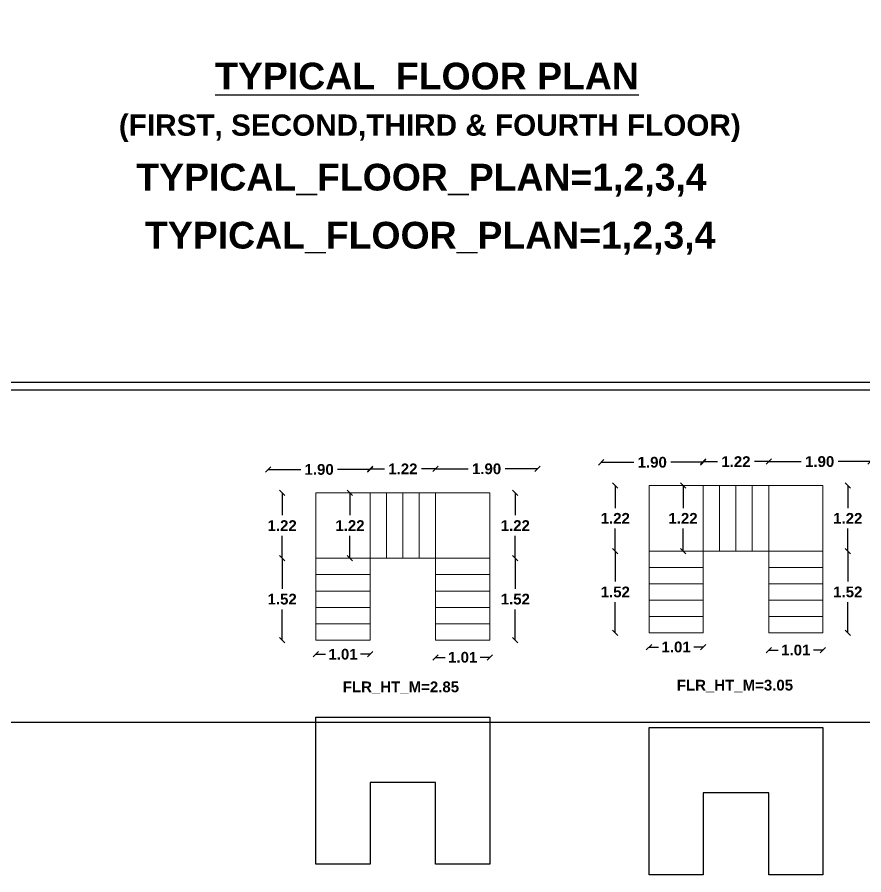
# Model space of a CAD drawing. Header units: metres. Extents: x 7583 to 7845, y 447 to 541.
# Drawn here: x 7645.61 to 7661.38, y 446.64 to 462.61 of the extents above; entities that cross this region are included whole.
import ezdxf

# ---------------------------------------------------------------- set-up
doc = ezdxf.new("R2010")
doc.units = ezdxf.units.M
for name, color, linetype in [('BLK_1_FLR_0_STAIR_1', 1, 'Continuous'), ('BLK_1_FLR_1_BLT_UP_AREA', 1, 'Continuous'), ('BLK_1_FLR_1_BLT_UP_AREA_DEDUCT', 1, 'Continuous'), ('BLK_1_FLR_1_STAIR_1', 1, 'Continuous')]:
    doc.layers.add(name, color=color, linetype=linetype)
for name, color, linetype, lineweight in [('BLK_1_FLR_0_STAIR_1_FLIGHT_1', 7, 'Continuous', 0), ('BLK_1_FLR_0_STAIR_1_FLIGHT_2', 7, 'Continuous', 0), ('BLK_1_FLR_0_STAIR_1_FLIGHT_3', 7, 'Continuous', 0), ('BLK_1_FLR_0_STAIR_1_LANDING_1', 7, 'Continuous', 0), ('BLK_1_FLR_0_STAIR_1_LANDING_2', 7, 'Continuous', 0), ('BLK_1_FLR_1_STAIR_1_FLIGHT_1', 7, 'Continuous', 0), ('BLK_1_FLR_1_STAIR_1_FLIGHT_2', 7, 'Continuous', 0), ('BLK_1_FLR_1_STAIR_1_FLIGHT_3', 7, 'Continuous', 0), ('BLK_1_FLR_1_STAIR_1_LANDING_1', 7, 'Continuous', 0), ('BLK_1_FLR_1_STAIR_1_LANDING_2', 7, 'Continuous', 0)]:
    doc.layers.add(name, color=color, linetype=linetype, lineweight=lineweight)
doc.styles.get("Standard").update_dxf_attribs({"font": 'arialbd.ttf'})
doc.dimstyles.get("Standard").update_dxf_attribs({"dimtxt": 0.2, "dimasz": 0.1, "dimexe": 0.18, "dimexo": 0.0625, "dimgap": 0.09, "dimtad": 0, "dimtih": 1, "dimtoh": 1, "dimzin": 0, "dimdsep": 46, "dimtxsty": 'Standard', "dimblk": 'OBLIQUE', "dimcen": 0.09, "dimse1": 1, "dimse2": 1, "dimadec": 0, "dimazin": 0, "dimtfac": 1, "dimtofl": 0, "dimtmove": 0, "dimatfit": 3, "dimfxl": 0, "dimtolj": 1, "dimtzin": 0, "dimarcsym": 0})

# ---------------------------------------------------------------- blocks, each defined once
blk = doc.blocks.new('_Oblique')
at = {"color": 0, "linetype": 'ByBlock', "lineweight": -2}
blk.add_line((-0.5, -0.5), (0.5, 0.5), dxfattribs=at)
blk = doc.blocks.new('*D437')
at = {"layer": 'BLK_1_FLR_0_STAIR_1_LANDING_1', "color": 0, "lineweight": -2}
for p, q in [((7650.282, 454.188), (7650.888, 454.188)), ((7652.181, 454.188), (7651.576, 454.188))]:
    blk.add_line(p, q, dxfattribs=at)
at = {"layer": 'Defpoints', "color": 0, "linetype": 'Continuous'}
for p in [(7652.181, 454.188), (7650.282, 453.754), (7652.181, 453.754)]:
    blk.add_point(p, dxfattribs=at)
at = {"layer": 'BLK_1_FLR_0_STAIR_1_LANDING_1', "color": 0, "linetype": 'Continuous', "lineweight": -2, "xscale": 0.1, "yscale": 0.1, "zscale": 0.1, "rotation": 180}
blk.add_blockref('_Oblique', (7650.282, 454.188), dxfattribs=at)
at = {"layer": 'BLK_1_FLR_0_STAIR_1_LANDING_1', "color": 0, "linetype": 'Continuous', "lineweight": -2, "xscale": 0.1, "yscale": 0.1, "zscale": 0.1}
blk.add_blockref('_Oblique', (7652.181, 454.188), dxfattribs=at)
at = {"layer": 'BLK_1_FLR_0_STAIR_1_LANDING_1', "color": 0, "linetype": 'Continuous', "insert": (7651.232, 454.188), "char_height": 0.2, "attachment_point": 5}
blk.add_mtext('\\A1;1.90', dxfattribs=at)
blk = doc.blocks.new('*D457')
at = {"layer": 'BLK_1_FLR_0_STAIR_1_LANDING_2', "color": 0, "lineweight": -2}
for p, q in [((7653.4, 454.2), (7654.006, 454.2)), ((7655.299, 454.2), (7654.694, 454.2))]:
    blk.add_line(p, q, dxfattribs=at)
at = {"layer": 'Defpoints', "color": 0, "linetype": 'Continuous'}
for p in [(7655.299, 454.2), (7653.4, 453.754), (7655.299, 453.754)]:
    blk.add_point(p, dxfattribs=at)
at = {"layer": 'BLK_1_FLR_0_STAIR_1_LANDING_2', "color": 0, "linetype": 'Continuous', "lineweight": -2, "xscale": 0.1, "yscale": 0.1, "zscale": 0.1, "rotation": 180}
blk.add_blockref('_Oblique', (7653.4, 454.2), dxfattribs=at)
at = {"layer": 'BLK_1_FLR_0_STAIR_1_LANDING_2', "color": 0, "linetype": 'Continuous', "lineweight": -2, "xscale": 0.1, "yscale": 0.1, "zscale": 0.1}
blk.add_blockref('_Oblique', (7655.299, 454.2), dxfattribs=at)
at = {"layer": 'BLK_1_FLR_0_STAIR_1_LANDING_2', "color": 0, "linetype": 'Continuous', "insert": (7654.35, 454.2), "char_height": 0.2, "attachment_point": 5}
blk.add_mtext('\\A1;1.90', dxfattribs=at)
blk = doc.blocks.new('*D458')
at = {"layer": 'BLK_1_FLR_0_STAIR_1_LANDING_2', "color": 0, "lineweight": -2}
for p, q in [((7654.885, 453.754), (7654.885, 453.335)), ((7654.885, 452.535), (7654.885, 452.954))]:
    blk.add_line(p, q, dxfattribs=at)
at = {"layer": 'Defpoints', "color": 0, "linetype": 'Continuous'}
for p in [(7654.409, 453.754), (7654.409, 452.535), (7654.885, 452.535)]:
    blk.add_point(p, dxfattribs=at)
at = {"layer": 'BLK_1_FLR_0_STAIR_1_LANDING_2', "color": 0, "linetype": 'Continuous', "lineweight": -2, "xscale": 0.1, "yscale": 0.1, "zscale": 0.1}
for p, rotation in [((7654.885, 453.754), 90), ((7654.885, 452.535), 270)]:
    blk.add_blockref('_Oblique', p, dxfattribs=dict(at, rotation=rotation))
at = {"layer": 'BLK_1_FLR_0_STAIR_1_LANDING_2', "color": 0, "linetype": 'Continuous', "insert": (7654.885, 453.144), "char_height": 0.2, "attachment_point": 5}
blk.add_mtext('\\A1;1.22', dxfattribs=at)
blk = doc.blocks.new('*D459')
at = {"layer": 'BLK_1_FLR_0_STAIR_1_LANDING_1', "color": 0, "lineweight": -2}
for p, q in [((7650.543, 453.754), (7650.543, 453.335)), ((7650.543, 452.535), (7650.543, 452.954))]:
    blk.add_line(p, q, dxfattribs=at)
at = {"layer": 'Defpoints', "color": 0, "linetype": 'Continuous'}
for p in [(7651.171, 453.754), (7650.543, 452.535), (7651.171, 452.535)]:
    blk.add_point(p, dxfattribs=at)
at = {"layer": 'BLK_1_FLR_0_STAIR_1_LANDING_1', "color": 0, "linetype": 'Continuous', "lineweight": -2, "xscale": 0.1, "yscale": 0.1, "zscale": 0.1}
for p, rotation in [((7650.543, 453.754), 90), ((7650.543, 452.535), 270)]:
    blk.add_blockref('_Oblique', p, dxfattribs=dict(at, rotation=rotation))
at = {"layer": 'BLK_1_FLR_0_STAIR_1_LANDING_1', "color": 0, "linetype": 'Continuous', "insert": (7650.543, 453.144), "char_height": 0.2, "attachment_point": 5}
blk.add_mtext('\\A1;1.22', dxfattribs=at)
blk = doc.blocks.new('*D438')
at = {"layer": 'BLK_1_FLR_0_STAIR_1_FLIGHT_1', "color": 0, "linetype": 'Continuous', "lineweight": -2}
for p, q in [((7650.543, 452.535), (7650.543, 451.965)), ((7650.543, 451.011), (7650.543, 451.581))]:
    blk.add_line(p, q, dxfattribs=at)
at = {"layer": 'Defpoints', "color": 0, "linetype": 'Continuous'}
for p in [(7651.171, 452.535), (7650.543, 451.011), (7651.171, 451.011)]:
    blk.add_point(p, dxfattribs=at)
at = {"layer": 'BLK_1_FLR_0_STAIR_1_FLIGHT_1', "color": 0, "linetype": 'Continuous', "lineweight": -2, "xscale": 0.1, "yscale": 0.1, "zscale": 0.1}
for p, rotation in [((7650.543, 452.535), 90), ((7650.543, 451.011), 270)]:
    blk.add_blockref('_Oblique', p, dxfattribs=dict(at, rotation=rotation))
at = {"layer": 'BLK_1_FLR_0_STAIR_1_FLIGHT_1', "color": 0, "linetype": 'Continuous', "insert": (7650.543, 451.773), "char_height": 0.2, "attachment_point": 5}
blk.add_mtext('\\A1;1.52', dxfattribs=at)
blk = doc.blocks.new('*D460')
at = {"layer": 'BLK_1_FLR_0_STAIR_1_FLIGHT_2', "color": 0, "linetype": 'Continuous', "lineweight": -2}
for p, q in [((7652.181, 454.2), (7652.447, 454.2)), ((7653.4, 454.2), (7653.135, 454.2))]:
    blk.add_line(p, q, dxfattribs=at)
at = {"layer": 'Defpoints', "color": 0, "linetype": 'Continuous'}
for p in [(7653.4, 454.2), (7652.181, 453.754), (7653.4, 453.754)]:
    blk.add_point(p, dxfattribs=at)
at = {"layer": 'BLK_1_FLR_0_STAIR_1_FLIGHT_2', "color": 0, "linetype": 'Continuous', "lineweight": -2, "xscale": 0.1, "yscale": 0.1, "zscale": 0.1, "rotation": 180}
blk.add_blockref('_Oblique', (7652.181, 454.2), dxfattribs=at)
at = {"layer": 'BLK_1_FLR_0_STAIR_1_FLIGHT_2', "color": 0, "linetype": 'Continuous', "lineweight": -2, "xscale": 0.1, "yscale": 0.1, "zscale": 0.1}
blk.add_blockref('_Oblique', (7653.4, 454.2), dxfattribs=at)
at = {"layer": 'BLK_1_FLR_0_STAIR_1_FLIGHT_2', "color": 0, "linetype": 'Continuous', "insert": (7652.791, 454.2), "char_height": 0.2, "attachment_point": 5}
blk.add_mtext('\\A1;1.22', dxfattribs=at)
blk = doc.blocks.new('*D439')
at = {"layer": 'BLK_1_FLR_0_STAIR_1_FLIGHT_3', "color": 0, "linetype": 'Continuous', "lineweight": -2}
for p, q in [((7654.885, 452.535), (7654.885, 451.965)), ((7654.885, 451.011), (7654.885, 451.581))]:
    blk.add_line(p, q, dxfattribs=at)
at = {"layer": 'Defpoints', "color": 0, "linetype": 'Continuous'}
for p in [(7654.409, 452.535), (7654.409, 451.011), (7654.885, 451.011)]:
    blk.add_point(p, dxfattribs=at)
at = {"layer": 'BLK_1_FLR_0_STAIR_1_FLIGHT_3', "color": 0, "linetype": 'Continuous', "lineweight": -2, "xscale": 0.1, "yscale": 0.1, "zscale": 0.1}
for p, rotation in [((7654.885, 452.535), 90), ((7654.885, 451.011), 270)]:
    blk.add_blockref('_Oblique', p, dxfattribs=dict(at, rotation=rotation))
at = {"layer": 'BLK_1_FLR_0_STAIR_1_FLIGHT_3', "color": 0, "linetype": 'Continuous', "insert": (7654.885, 451.773), "char_height": 0.2, "attachment_point": 5}
blk.add_mtext('\\A1;1.52', dxfattribs=at)
blk = doc.blocks.new('*D440')
at = {"layer": 'BLK_1_FLR_1_STAIR_1_LANDING_1', "color": 0, "lineweight": -2}
for p, q in [((7656.485, 454.322), (7657.091, 454.322)), ((7658.385, 454.322), (7657.779, 454.322))]:
    blk.add_line(p, q, dxfattribs=at)
at = {"layer": 'Defpoints', "color": 0, "linetype": 'Continuous'}
for p in [(7658.385, 454.322), (7656.485, 453.888), (7658.385, 453.888)]:
    blk.add_point(p, dxfattribs=at)
at = {"layer": 'BLK_1_FLR_1_STAIR_1_LANDING_1', "color": 0, "linetype": 'Continuous', "lineweight": -2, "xscale": 0.1, "yscale": 0.1, "zscale": 0.1, "rotation": 180}
blk.add_blockref('_Oblique', (7656.485, 454.322), dxfattribs=at)
at = {"layer": 'BLK_1_FLR_1_STAIR_1_LANDING_1', "color": 0, "linetype": 'Continuous', "lineweight": -2, "xscale": 0.1, "yscale": 0.1, "zscale": 0.1}
blk.add_blockref('_Oblique', (7658.385, 454.322), dxfattribs=at)
at = {"layer": 'BLK_1_FLR_1_STAIR_1_LANDING_1', "color": 0, "linetype": 'Continuous', "insert": (7657.435, 454.322), "char_height": 0.2, "attachment_point": 5}
blk.add_mtext('\\A1;1.90', dxfattribs=at)
blk = doc.blocks.new('*D441')
at = {"layer": 'BLK_1_FLR_1_STAIR_1_LANDING_2', "color": 0, "lineweight": -2}
for p, q in [((7659.604, 454.335), (7660.209, 454.335)), ((7661.503, 454.335), (7660.897, 454.335))]:
    blk.add_line(p, q, dxfattribs=at)
at = {"layer": 'Defpoints', "color": 0, "linetype": 'Continuous'}
for p in [(7661.503, 454.335), (7659.604, 453.888), (7661.503, 453.888)]:
    blk.add_point(p, dxfattribs=at)
at = {"layer": 'BLK_1_FLR_1_STAIR_1_LANDING_2', "color": 0, "linetype": 'Continuous', "lineweight": -2, "xscale": 0.1, "yscale": 0.1, "zscale": 0.1, "rotation": 180}
blk.add_blockref('_Oblique', (7659.604, 454.335), dxfattribs=at)
at = {"layer": 'BLK_1_FLR_1_STAIR_1_LANDING_2', "color": 0, "linetype": 'Continuous', "lineweight": -2, "xscale": 0.1, "yscale": 0.1, "zscale": 0.1}
blk.add_blockref('_Oblique', (7661.503, 454.335), dxfattribs=at)
at = {"layer": 'BLK_1_FLR_1_STAIR_1_LANDING_2', "color": 0, "linetype": 'Continuous', "insert": (7660.553, 454.335), "char_height": 0.2, "attachment_point": 5}
blk.add_mtext('\\A1;1.90', dxfattribs=at)
blk = doc.blocks.new('*D442')
at = {"layer": 'BLK_1_FLR_1_STAIR_1_LANDING_1', "color": 0, "lineweight": -2}
for p, q in [((7656.747, 453.888), (7656.747, 453.469)), ((7656.747, 452.669), (7656.747, 453.088))]:
    blk.add_line(p, q, dxfattribs=at)
at = {"layer": 'Defpoints', "color": 0, "linetype": 'Continuous'}
for p in [(7657.375, 453.888), (7656.747, 452.669), (7657.375, 452.669)]:
    blk.add_point(p, dxfattribs=at)
at = {"layer": 'BLK_1_FLR_1_STAIR_1_LANDING_1', "color": 0, "linetype": 'Continuous', "lineweight": -2, "xscale": 0.1, "yscale": 0.1, "zscale": 0.1}
for p, rotation in [((7656.747, 453.888), 90), ((7656.747, 452.669), 270)]:
    blk.add_blockref('_Oblique', p, dxfattribs=dict(at, rotation=rotation))
at = {"layer": 'BLK_1_FLR_1_STAIR_1_LANDING_1', "color": 0, "linetype": 'Continuous', "insert": (7656.747, 453.279), "char_height": 0.2, "attachment_point": 5}
blk.add_mtext('\\A1;1.22', dxfattribs=at)
blk = doc.blocks.new('*D443')
at = {"layer": 'BLK_1_FLR_1_STAIR_1_FLIGHT_1', "color": 0, "linetype": 'Continuous', "lineweight": -2}
for p, q in [((7656.747, 452.669), (7656.747, 452.1)), ((7656.747, 451.146), (7656.747, 451.715))]:
    blk.add_line(p, q, dxfattribs=at)
at = {"layer": 'Defpoints', "color": 0, "linetype": 'Continuous'}
for p in [(7657.375, 452.669), (7656.747, 451.146), (7657.375, 451.146)]:
    blk.add_point(p, dxfattribs=at)
at = {"layer": 'BLK_1_FLR_1_STAIR_1_FLIGHT_1', "color": 0, "linetype": 'Continuous', "lineweight": -2, "xscale": 0.1, "yscale": 0.1, "zscale": 0.1}
for p, rotation in [((7656.747, 452.669), 90), ((7656.747, 451.146), 270)]:
    blk.add_blockref('_Oblique', p, dxfattribs=dict(at, rotation=rotation))
at = {"layer": 'BLK_1_FLR_1_STAIR_1_FLIGHT_1', "color": 0, "linetype": 'Continuous', "insert": (7656.747, 451.907), "char_height": 0.2, "attachment_point": 5}
blk.add_mtext('\\A1;1.52', dxfattribs=at)
blk = doc.blocks.new('*D444')
at = {"layer": 'BLK_1_FLR_1_STAIR_1_FLIGHT_2', "color": 0, "linetype": 'Continuous', "lineweight": -2}
for p, q in [((7658.385, 454.335), (7658.65, 454.335)), ((7659.604, 454.335), (7659.338, 454.335))]:
    blk.add_line(p, q, dxfattribs=at)
at = {"layer": 'Defpoints', "color": 0, "linetype": 'Continuous'}
for p in [(7659.604, 454.335), (7658.385, 453.888), (7659.604, 453.888)]:
    blk.add_point(p, dxfattribs=at)
at = {"layer": 'BLK_1_FLR_1_STAIR_1_FLIGHT_2', "color": 0, "linetype": 'Continuous', "lineweight": -2, "xscale": 0.1, "yscale": 0.1, "zscale": 0.1, "rotation": 180}
blk.add_blockref('_Oblique', (7658.385, 454.335), dxfattribs=at)
at = {"layer": 'BLK_1_FLR_1_STAIR_1_FLIGHT_2', "color": 0, "linetype": 'Continuous', "lineweight": -2, "xscale": 0.1, "yscale": 0.1, "zscale": 0.1}
blk.add_blockref('_Oblique', (7659.604, 454.335), dxfattribs=at)
at = {"layer": 'BLK_1_FLR_1_STAIR_1_FLIGHT_2', "color": 0, "linetype": 'Continuous', "insert": (7658.994, 454.335), "char_height": 0.2, "attachment_point": 5}
blk.add_mtext('\\A1;1.22', dxfattribs=at)
blk = doc.blocks.new('*D461')
at = {"layer": 'BLK_1_FLR_0_STAIR_1_FLIGHT_1', "color": 0, "linetype": 'Continuous', "lineweight": -2}
for p, q in [((7651.171, 450.747), (7651.348, 450.747)), ((7652.181, 450.747), (7652.004, 450.747))]:
    blk.add_line(p, q, dxfattribs=at)
at = {"layer": 'Defpoints', "color": 0, "linetype": 'Continuous'}
for p in [(7651.171, 451.011), (7652.181, 451.011), (7652.181, 450.747)]:
    blk.add_point(p, dxfattribs=at)
at = {"layer": 'BLK_1_FLR_0_STAIR_1_FLIGHT_1', "color": 0, "linetype": 'Continuous', "lineweight": -2, "xscale": 0.1, "yscale": 0.1, "zscale": 0.1, "rotation": 180}
blk.add_blockref('_Oblique', (7651.171, 450.747), dxfattribs=at)
at = {"layer": 'BLK_1_FLR_0_STAIR_1_FLIGHT_1', "color": 0, "linetype": 'Continuous', "lineweight": -2, "xscale": 0.1, "yscale": 0.1, "zscale": 0.1}
blk.add_blockref('_Oblique', (7652.181, 450.747), dxfattribs=at)
at = {"layer": 'BLK_1_FLR_0_STAIR_1_FLIGHT_1', "color": 0, "linetype": 'Continuous', "insert": (7651.676, 450.747), "char_height": 0.2, "attachment_point": 5}
blk.add_mtext('\\A1;1.01', dxfattribs=at)
blk = doc.blocks.new('*D462')
at = {"layer": 'BLK_1_FLR_0_STAIR_1_FLIGHT_3', "color": 0, "linetype": 'Continuous', "lineweight": -2}
for p, q in [((7653.4, 450.69), (7653.576, 450.69)), ((7654.409, 450.69), (7654.233, 450.69))]:
    blk.add_line(p, q, dxfattribs=at)
at = {"layer": 'Defpoints', "color": 0, "linetype": 'Continuous'}
for p in [(7653.4, 451.011), (7654.409, 451.011), (7654.409, 450.69)]:
    blk.add_point(p, dxfattribs=at)
at = {"layer": 'BLK_1_FLR_0_STAIR_1_FLIGHT_3', "color": 0, "linetype": 'Continuous', "lineweight": -2, "xscale": 0.1, "yscale": 0.1, "zscale": 0.1, "rotation": 180}
blk.add_blockref('_Oblique', (7653.4, 450.69), dxfattribs=at)
at = {"layer": 'BLK_1_FLR_0_STAIR_1_FLIGHT_3', "color": 0, "linetype": 'Continuous', "lineweight": -2, "xscale": 0.1, "yscale": 0.1, "zscale": 0.1}
blk.add_blockref('_Oblique', (7654.409, 450.69), dxfattribs=at)
at = {"layer": 'BLK_1_FLR_0_STAIR_1_FLIGHT_3', "color": 0, "linetype": 'Continuous', "insert": (7653.905, 450.69), "char_height": 0.2, "attachment_point": 5}
blk.add_mtext('\\A1;1.01', dxfattribs=at)
blk = doc.blocks.new('*D463')
at = {"layer": 'BLK_1_FLR_0_STAIR_1_FLIGHT_2', "color": 0, "linetype": 'Continuous', "lineweight": -2}
for p, q in [((7651.806, 453.754), (7651.806, 453.335)), ((7651.806, 452.535), (7651.806, 452.954))]:
    blk.add_line(p, q, dxfattribs=at)
at = {"layer": 'Defpoints', "color": 0, "linetype": 'Continuous'}
for p in [(7652.181, 453.754), (7651.806, 452.535), (7652.181, 452.535)]:
    blk.add_point(p, dxfattribs=at)
at = {"layer": 'BLK_1_FLR_0_STAIR_1_FLIGHT_2', "color": 0, "linetype": 'Continuous', "lineweight": -2, "xscale": 0.1, "yscale": 0.1, "zscale": 0.1}
for p, rotation in [((7651.806, 453.754), 90), ((7651.806, 452.535), 270)]:
    blk.add_blockref('_Oblique', p, dxfattribs=dict(at, rotation=rotation))
at = {"layer": 'BLK_1_FLR_0_STAIR_1_FLIGHT_2', "color": 0, "linetype": 'Continuous', "insert": (7651.806, 453.144), "char_height": 0.2, "attachment_point": 5}
blk.add_mtext('\\A1;1.22', dxfattribs=at)
blk = doc.blocks.new('*D445')
at = {"layer": 'BLK_1_FLR_1_STAIR_1_FLIGHT_1', "color": 0, "linetype": 'Continuous', "lineweight": -2}
for p, q in [((7657.375, 450.882), (7657.551, 450.882)), ((7658.385, 450.882), (7658.208, 450.882))]:
    blk.add_line(p, q, dxfattribs=at)
at = {"layer": 'Defpoints', "color": 0, "linetype": 'Continuous'}
for p in [(7657.375, 451.146), (7658.385, 451.146), (7658.385, 450.882)]:
    blk.add_point(p, dxfattribs=at)
at = {"layer": 'BLK_1_FLR_1_STAIR_1_FLIGHT_1', "color": 0, "linetype": 'Continuous', "lineweight": -2, "xscale": 0.1, "yscale": 0.1, "zscale": 0.1, "rotation": 180}
blk.add_blockref('_Oblique', (7657.375, 450.882), dxfattribs=at)
at = {"layer": 'BLK_1_FLR_1_STAIR_1_FLIGHT_1', "color": 0, "linetype": 'Continuous', "lineweight": -2, "xscale": 0.1, "yscale": 0.1, "zscale": 0.1}
blk.add_blockref('_Oblique', (7658.385, 450.882), dxfattribs=at)
at = {"layer": 'BLK_1_FLR_1_STAIR_1_FLIGHT_1', "color": 0, "linetype": 'Continuous', "insert": (7657.88, 450.882), "char_height": 0.2, "attachment_point": 5}
blk.add_mtext('\\A1;1.01', dxfattribs=at)
blk = doc.blocks.new('*D446')
at = {"layer": 'BLK_1_FLR_1_STAIR_1_FLIGHT_3', "color": 0, "linetype": 'Continuous', "lineweight": -2}
for p, q in [((7659.604, 450.825), (7659.78, 450.825)), ((7660.613, 450.825), (7660.437, 450.825))]:
    blk.add_line(p, q, dxfattribs=at)
at = {"layer": 'Defpoints', "color": 0, "linetype": 'Continuous'}
for p in [(7659.604, 451.146), (7660.613, 451.146), (7660.613, 450.825)]:
    blk.add_point(p, dxfattribs=at)
at = {"layer": 'BLK_1_FLR_1_STAIR_1_FLIGHT_3', "color": 0, "linetype": 'Continuous', "lineweight": -2, "xscale": 0.1, "yscale": 0.1, "zscale": 0.1, "rotation": 180}
blk.add_blockref('_Oblique', (7659.604, 450.825), dxfattribs=at)
at = {"layer": 'BLK_1_FLR_1_STAIR_1_FLIGHT_3', "color": 0, "linetype": 'Continuous', "lineweight": -2, "xscale": 0.1, "yscale": 0.1, "zscale": 0.1}
blk.add_blockref('_Oblique', (7660.613, 450.825), dxfattribs=at)
at = {"layer": 'BLK_1_FLR_1_STAIR_1_FLIGHT_3', "color": 0, "linetype": 'Continuous', "insert": (7660.108, 450.825), "char_height": 0.2, "attachment_point": 5}
blk.add_mtext('\\A1;1.01', dxfattribs=at)
blk = doc.blocks.new('*D447')
at = {"layer": 'BLK_1_FLR_1_STAIR_1_FLIGHT_2', "color": 0, "linetype": 'Continuous', "lineweight": -2}
for p, q in [((7658.009, 453.888), (7658.009, 453.469)), ((7658.009, 452.669), (7658.009, 453.088))]:
    blk.add_line(p, q, dxfattribs=at)
at = {"layer": 'Defpoints', "color": 0, "linetype": 'Continuous'}
for p in [(7658.385, 453.888), (7658.009, 452.669), (7658.385, 452.669)]:
    blk.add_point(p, dxfattribs=at)
at = {"layer": 'BLK_1_FLR_1_STAIR_1_FLIGHT_2', "color": 0, "linetype": 'Continuous', "lineweight": -2, "xscale": 0.1, "yscale": 0.1, "zscale": 0.1}
for p, rotation in [((7658.009, 453.888), 90), ((7658.009, 452.669), 270)]:
    blk.add_blockref('_Oblique', p, dxfattribs=dict(at, rotation=rotation))
at = {"layer": 'BLK_1_FLR_1_STAIR_1_FLIGHT_2', "color": 0, "linetype": 'Continuous', "insert": (7658.009, 453.279), "char_height": 0.2, "attachment_point": 5}
blk.add_mtext('\\A1;1.22', dxfattribs=at)
blk = doc.blocks.new('*D464')
at = {"layer": 'BLK_1_FLR_1_STAIR_1_FLIGHT_3', "color": 0, "linetype": 'Continuous', "lineweight": -2}
for p, q in [((7661.077, 452.669), (7661.077, 452.1)), ((7661.077, 451.146), (7661.077, 451.715))]:
    blk.add_line(p, q, dxfattribs=at)
at = {"layer": 'Defpoints', "color": 0, "linetype": 'Continuous'}
for p in [(7660.613, 452.669), (7660.613, 451.146), (7661.077, 451.146)]:
    blk.add_point(p, dxfattribs=at)
at = {"layer": 'BLK_1_FLR_1_STAIR_1_FLIGHT_3', "color": 0, "linetype": 'Continuous', "lineweight": -2, "xscale": 0.1, "yscale": 0.1, "zscale": 0.1}
for p, rotation in [((7661.077, 452.669), 90), ((7661.077, 451.146), 270)]:
    blk.add_blockref('_Oblique', p, dxfattribs=dict(at, rotation=rotation))
at = {"layer": 'BLK_1_FLR_1_STAIR_1_FLIGHT_3', "color": 0, "linetype": 'Continuous', "insert": (7661.077, 451.907), "char_height": 0.2, "attachment_point": 5}
blk.add_mtext('\\A1;1.52', dxfattribs=at)
blk = doc.blocks.new('*D465')
at = {"layer": 'BLK_1_FLR_1_STAIR_1_LANDING_2', "color": 0, "lineweight": -2}
for p, q in [((7661.077, 453.888), (7661.077, 453.469)), ((7661.077, 452.669), (7661.077, 453.088))]:
    blk.add_line(p, q, dxfattribs=at)
at = {"layer": 'Defpoints', "color": 0, "linetype": 'Continuous'}
for p in [(7660.613, 453.888), (7660.613, 452.669), (7661.077, 452.669)]:
    blk.add_point(p, dxfattribs=at)
at = {"layer": 'BLK_1_FLR_1_STAIR_1_LANDING_2', "color": 0, "linetype": 'Continuous', "lineweight": -2, "xscale": 0.1, "yscale": 0.1, "zscale": 0.1}
for p, rotation in [((7661.077, 453.888), 90), ((7661.077, 452.669), 270)]:
    blk.add_blockref('_Oblique', p, dxfattribs=dict(at, rotation=rotation))
at = {"layer": 'BLK_1_FLR_1_STAIR_1_LANDING_2', "color": 0, "linetype": 'Continuous', "insert": (7661.077, 453.279), "char_height": 0.2, "attachment_point": 5}
blk.add_mtext('\\A1;1.22', dxfattribs=at)

msp = doc.modelspace()

# ---------------------------------------------------------------- linework, layer by layer
for points in [[(7614.066, 522.987), (7825.601, 522.987), (7825.601, 449.476), (7614.066, 449.476)], [(7702.101, 515.806), (7621.487, 515.806), (7621.505, 455.669), (7702.12, 455.669)], [(7701.956, 515.66), (7621.633, 515.66), (7621.651, 455.815), (7701.974, 455.815)]]:
    msp.add_lwpolyline(points, close=True)
at = {"layer": 'BLK_1_FLR_0_STAIR_1', "linetype": 'Continuous'}
msp.add_lwpolyline([(7651.171, 449.579), (7654.409, 449.579), (7654.409, 446.836), (7653.4, 446.836), (7653.4, 448.36), (7652.181, 448.36), (7652.181, 446.836), (7651.171, 446.836), (7651.171, 449.579)], dxfattribs=at)
at = {"layer": 'BLK_1_FLR_0_STAIR_1_FLIGHT_1', "linetype": 'Continuous'}
for p, q in [((7652.181, 452.535), (7651.171, 452.535)), ((7652.181, 452.23), (7651.171, 452.23)), ((7652.181, 451.925), (7651.171, 451.925)), ((7652.181, 451.62), (7651.171, 451.62)), ((7652.181, 451.316), (7651.171, 451.316)), ((7652.181, 451.011), (7651.171, 451.011))]:
    msp.add_line(p, q, dxfattribs=at)
msp.add_lwpolyline([(7651.171, 452.535), (7652.181, 452.535), (7652.181, 451.011), (7651.171, 451.011)], close=True, dxfattribs=at)
at = {"layer": 'BLK_1_FLR_0_STAIR_1_FLIGHT_2', "linetype": 'Continuous'}
for p, q in [((7652.181, 452.535), (7652.181, 453.754)), ((7652.486, 452.535), (7652.486, 453.754)), ((7652.791, 452.535), (7652.791, 453.754)), ((7653.096, 452.535), (7653.096, 453.754)), ((7653.4, 452.535), (7653.4, 453.754))]:
    msp.add_line(p, q, dxfattribs=at)
msp.add_lwpolyline([(7652.181, 453.754), (7653.4, 453.754), (7653.4, 452.535), (7652.181, 452.535)], close=True, dxfattribs=at)
at = {"layer": 'BLK_1_FLR_0_STAIR_1_FLIGHT_3', "ltscale": 4}
for p, q in [((7653.4, 452.535), (7654.409, 452.535)), ((7653.4, 452.23), (7654.409, 452.23)), ((7653.4, 451.925), (7654.409, 451.925)), ((7653.4, 451.62), (7654.409, 451.62)), ((7653.4, 451.316), (7654.409, 451.316)), ((7653.4, 451.011), (7654.409, 451.011))]:
    msp.add_line(p, q, dxfattribs=at)
at = {"layer": 'BLK_1_FLR_0_STAIR_1_FLIGHT_3', "linetype": 'Continuous'}
msp.add_lwpolyline([(7653.4, 452.535), (7654.409, 452.535), (7654.409, 451.011), (7653.4, 451.011)], close=True, dxfattribs=at)
at = {"layer": 'BLK_1_FLR_0_STAIR_1_LANDING_1', "linetype": 'Continuous'}
msp.add_lwpolyline([(7652.181, 452.535), (7651.171, 452.535), (7651.171, 453.754), (7652.181, 453.754)], close=True, dxfattribs=at)
at = {"layer": 'BLK_1_FLR_0_STAIR_1_LANDING_2'}
msp.add_lwpolyline([(7653.4, 452.535), (7654.409, 452.535), (7654.409, 453.754), (7653.4, 453.754)], close=True, dxfattribs=at)
at = {"layer": 'BLK_1_FLR_1_STAIR_1', "linetype": 'Continuous'}
msp.add_lwpolyline([(7657.375, 449.383), (7660.613, 449.383), (7660.613, 446.64), (7659.604, 446.64), (7659.604, 448.164), (7658.385, 448.164), (7658.385, 446.64), (7657.375, 446.64), (7657.375, 449.383)], dxfattribs=at)
at = {"layer": 'BLK_1_FLR_1_STAIR_1_FLIGHT_1', "linetype": 'Continuous'}
for p, q in [((7658.385, 452.669), (7657.375, 452.669)), ((7658.385, 452.365), (7657.375, 452.365)), ((7658.385, 452.06), (7657.375, 452.06)), ((7658.385, 451.755), (7657.375, 451.755)), ((7658.385, 451.45), (7657.375, 451.45)), ((7658.385, 451.146), (7657.375, 451.146))]:
    msp.add_line(p, q, dxfattribs=at)
msp.add_lwpolyline([(7657.375, 452.669), (7658.385, 452.669), (7658.385, 451.146), (7657.375, 451.146)], close=True, dxfattribs=at)
at = {"layer": 'BLK_1_FLR_1_STAIR_1_FLIGHT_2', "linetype": 'Continuous'}
for p, q in [((7658.385, 452.669), (7658.385, 453.888)), ((7658.689, 452.669), (7658.689, 453.888)), ((7658.994, 452.669), (7658.994, 453.888)), ((7659.299, 452.669), (7659.299, 453.888)), ((7659.604, 452.669), (7659.604, 453.888))]:
    msp.add_line(p, q, dxfattribs=at)
msp.add_lwpolyline([(7658.385, 453.888), (7659.604, 453.888), (7659.604, 452.669), (7658.385, 452.669)], close=True, dxfattribs=at)
at = {"layer": 'BLK_1_FLR_1_STAIR_1_FLIGHT_3', "linetype": 'Continuous'}
for p, q in [((7659.604, 452.669), (7660.613, 452.669)), ((7659.604, 452.365), (7660.613, 452.365)), ((7659.604, 452.06), (7660.613, 452.06)), ((7659.604, 451.755), (7660.613, 451.755)), ((7659.604, 451.45), (7660.613, 451.45)), ((7659.604, 451.146), (7660.613, 451.146))]:
    msp.add_line(p, q, dxfattribs=at)
msp.add_lwpolyline([(7659.604, 452.669), (7660.613, 452.669), (7660.613, 451.146), (7659.604, 451.146)], close=True, dxfattribs=at)
at = {"layer": 'BLK_1_FLR_1_STAIR_1_LANDING_1', "linetype": 'Continuous'}
msp.add_lwpolyline([(7658.385, 452.669), (7657.375, 452.669), (7657.375, 453.888), (7658.385, 453.888)], close=True, dxfattribs=at)
at = {"layer": 'BLK_1_FLR_1_STAIR_1_LANDING_2'}
msp.add_lwpolyline([(7659.604, 452.669), (7660.613, 452.669), (7660.613, 453.888), (7659.604, 453.888)], close=True, dxfattribs=at)

# ---------------------------------------------------------------- texts
at = {"insert": (7653.24, 461.511), "char_height": 0.49856, "attachment_point": 5}
msp.add_mtext('\\A1;{\\LTYPICAL  FLOOR PLAN }', dxfattribs=at)
at = {"insert": (7653.293, 460.542), "char_height": 0.39589, "width": 13.85048, "attachment_point": 5}
msp.add_mtext('\\A1;(FIRST, SECOND,THIRD & FOURTH FLOOR)', dxfattribs=at)
at = {"layer": 'BLK_1_FLR_0_STAIR_1', "linetype": 'Continuous', "insert": (7652.755, 450.005), "char_height": 0.2, "width": 2.06889, "attachment_point": 8}
msp.add_mtext('FLR_HT_M=2.85', dxfattribs=at)
at = {"layer": 'BLK_1_FLR_1_BLT_UP_AREA', "color": 3, "insert": (7647.826, 459.882), "char_height": 0.49856, "attachment_point": 1}
msp.add_mtext_dynamic_manual_height_columns('TYPICAL_FLOOR_PLAN=1,2,3,4', width=10.59707, gutter_width=0.9, heights=[0], dxfattribs=at)
at = {"layer": 'BLK_1_FLR_1_BLT_UP_AREA_DEDUCT', "color": 3, "insert": (7647.989, 458.801), "char_height": 0.49856, "attachment_point": 1}
msp.add_mtext_dynamic_manual_height_columns('TYPICAL_FLOOR_PLAN=1,2,3,4', width=10.59707, gutter_width=0.9, heights=[0], dxfattribs=at)
at = {"layer": 'BLK_1_FLR_1_STAIR_1', "linetype": 'Continuous', "insert": (7658.975, 450.037), "char_height": 0.2, "width": 2.4, "attachment_point": 8}
msp.add_mtext('FLR_HT_M=3.05', dxfattribs=at)

# ---------------------------------------------------------------- dimensions: what is measured, and where the dimension line sits
at = {"layer": 'BLK_1_FLR_0_STAIR_1_FLIGHT_1', "color": 1, "linetype": 'Continuous'}
dim = msp.add_linear_dim(base=(7650.543, 451.011), p1=(7651.171, 452.535), p2=(7651.171, 451.011), angle=90, dimstyle='Standard', dxfattribs=at)
dim.commit()
dim.dimension.update_dxf_attribs({"geometry": '*D438', "text_midpoint": (7650.543, 451.773)})
at = {"layer": 'BLK_1_FLR_0_STAIR_1_FLIGHT_1', "color": 2, "linetype": 'Continuous'}
dim = msp.add_linear_dim(base=(7652.181, 450.747), p1=(7651.171, 451.011), p2=(7652.181, 451.011), dimstyle='Standard', dxfattribs=at)
dim.commit()
dim.dimension.update_dxf_attribs({"geometry": '*D461', "text_midpoint": (7651.676, 450.747)})
at = {"layer": 'BLK_1_FLR_0_STAIR_1_FLIGHT_2', "color": 1, "linetype": 'Continuous'}
dim = msp.add_linear_dim(base=(7653.4, 454.2), p1=(7652.181, 453.754), p2=(7653.4, 453.754), dimstyle='Standard', dxfattribs=at)
dim.commit()
dim.dimension.update_dxf_attribs({"geometry": '*D460', "text_midpoint": (7652.791, 454.2)})
at = {"layer": 'BLK_1_FLR_0_STAIR_1_FLIGHT_2', "color": 2, "linetype": 'Continuous'}
dim = msp.add_linear_dim(base=(7651.806, 452.535), p1=(7652.181, 453.754), p2=(7652.181, 452.535), angle=90, dimstyle='Standard', dxfattribs=at)
dim.commit()
dim.dimension.update_dxf_attribs({"geometry": '*D463', "text_midpoint": (7651.806, 453.144)})
at = {"layer": 'BLK_1_FLR_0_STAIR_1_FLIGHT_3', "color": 1, "linetype": 'Continuous'}
dim = msp.add_linear_dim(base=(7654.885, 451.011), p1=(7654.409, 452.535), p2=(7654.409, 451.011), angle=90, dimstyle='Standard', dxfattribs=at)
dim.commit()
dim.dimension.update_dxf_attribs({"geometry": '*D439', "text_midpoint": (7654.885, 451.773)})
at = {"layer": 'BLK_1_FLR_0_STAIR_1_FLIGHT_3', "color": 2, "linetype": 'Continuous'}
dim = msp.add_linear_dim(base=(7654.409, 450.69), p1=(7653.4, 451.011), p2=(7654.409, 451.011), dimstyle='Standard', dxfattribs=at)
dim.commit()
dim.dimension.update_dxf_attribs({"geometry": '*D462', "text_midpoint": (7653.905, 450.69)})
at = {"layer": 'BLK_1_FLR_0_STAIR_1_LANDING_1', "color": 1, "linetype": 'Continuous'}
dim = msp.add_linear_dim(base=(7652.181, 454.188), p1=(7650.282, 453.754), p2=(7652.181, 453.754), dimstyle='Standard', override={"dimtmove": 1, "dimfxl": 5}, dxfattribs=at)
dim.commit()
dim.dimension.update_dxf_attribs({"geometry": '*D437', "text_midpoint": (7651.232, 454.188)})
at = {"layer": 'BLK_1_FLR_0_STAIR_1_LANDING_1', "color": 2, "linetype": 'Continuous'}
dim = msp.add_linear_dim(base=(7650.543, 452.535), p1=(7651.171, 453.754), p2=(7651.171, 452.535), angle=90, dimstyle='Standard', override={"dimtmove": 1, "dimfxl": 5}, dxfattribs=at)
dim.commit()
dim.dimension.update_dxf_attribs({"geometry": '*D459', "text_midpoint": (7650.543, 453.144), "dimtype": 160})
at = {"layer": 'BLK_1_FLR_0_STAIR_1_LANDING_2', "color": 1, "linetype": 'Continuous'}
dim = msp.add_linear_dim(base=(7655.299, 454.2), p1=(7653.4, 453.754), p2=(7655.299, 453.754), dimstyle='Standard', override={"dimtmove": 1, "dimfxl": 5}, dxfattribs=at)
dim.commit()
dim.dimension.update_dxf_attribs({"geometry": '*D457', "text_midpoint": (7654.35, 454.2)})
at = {"layer": 'BLK_1_FLR_0_STAIR_1_LANDING_2', "color": 2, "linetype": 'Continuous'}
dim = msp.add_linear_dim(base=(7654.885, 452.535), p1=(7654.409, 453.754), p2=(7654.409, 452.535), angle=90, dimstyle='Standard', override={"dimtmove": 1, "dimfxl": 5}, dxfattribs=at)
dim.commit()
dim.dimension.update_dxf_attribs({"geometry": '*D458', "text_midpoint": (7654.885, 453.144)})
at = {"layer": 'BLK_1_FLR_1_STAIR_1_FLIGHT_1', "color": 1, "linetype": 'Continuous'}
dim = msp.add_linear_dim(base=(7656.747, 451.146), p1=(7657.375, 452.669), p2=(7657.375, 451.146), angle=90, dimstyle='Standard', dxfattribs=at)
dim.commit()
dim.dimension.update_dxf_attribs({"geometry": '*D443', "text_midpoint": (7656.747, 451.907)})
at = {"layer": 'BLK_1_FLR_1_STAIR_1_FLIGHT_1', "color": 2, "linetype": 'Continuous'}
dim = msp.add_linear_dim(base=(7658.385, 450.882), p1=(7657.375, 451.146), p2=(7658.385, 451.146), dimstyle='Standard', dxfattribs=at)
dim.commit()
dim.dimension.update_dxf_attribs({"geometry": '*D445', "text_midpoint": (7657.88, 450.882)})
at = {"layer": 'BLK_1_FLR_1_STAIR_1_FLIGHT_2', "color": 1, "linetype": 'Continuous'}
dim = msp.add_linear_dim(base=(7659.604, 454.335), p1=(7658.385, 453.888), p2=(7659.604, 453.888), dimstyle='Standard', dxfattribs=at)
dim.commit()
dim.dimension.update_dxf_attribs({"geometry": '*D444', "text_midpoint": (7658.994, 454.335)})
at = {"layer": 'BLK_1_FLR_1_STAIR_1_FLIGHT_2', "color": 2, "linetype": 'Continuous'}
dim = msp.add_linear_dim(base=(7658.009, 452.669), p1=(7658.385, 453.888), p2=(7658.385, 452.669), angle=90, dimstyle='Standard', dxfattribs=at)
dim.commit()
dim.dimension.update_dxf_attribs({"geometry": '*D447', "text_midpoint": (7658.009, 453.279)})
at = {"layer": 'BLK_1_FLR_1_STAIR_1_FLIGHT_3', "color": 1, "linetype": 'Continuous'}
dim = msp.add_linear_dim(base=(7661.077, 451.146), p1=(7660.613, 452.669), p2=(7660.613, 451.146), angle=90, dimstyle='Standard', dxfattribs=at)
dim.commit()
dim.dimension.update_dxf_attribs({"geometry": '*D464', "text_midpoint": (7661.077, 451.907)})
at = {"layer": 'BLK_1_FLR_1_STAIR_1_FLIGHT_3', "color": 2, "linetype": 'Continuous'}
dim = msp.add_linear_dim(base=(7660.613, 450.825), p1=(7659.604, 451.146), p2=(7660.613, 451.146), dimstyle='Standard', dxfattribs=at)
dim.commit()
dim.dimension.update_dxf_attribs({"geometry": '*D446', "text_midpoint": (7660.108, 450.825)})
at = {"layer": 'BLK_1_FLR_1_STAIR_1_LANDING_1', "color": 1, "linetype": 'Continuous'}
dim = msp.add_linear_dim(base=(7658.385, 454.322), p1=(7656.485, 453.888), p2=(7658.385, 453.888), dimstyle='Standard', override={"dimtmove": 1, "dimfxl": 5}, dxfattribs=at)
dim.commit()
dim.dimension.update_dxf_attribs({"geometry": '*D440', "text_midpoint": (7657.435, 454.322)})
at = {"layer": 'BLK_1_FLR_1_STAIR_1_LANDING_1', "color": 2, "linetype": 'Continuous'}
dim = msp.add_linear_dim(base=(7656.747, 452.669), p1=(7657.375, 453.888), p2=(7657.375, 452.669), angle=90, dimstyle='Standard', override={"dimtmove": 1, "dimfxl": 5}, dxfattribs=at)
dim.commit()
dim.dimension.update_dxf_attribs({"geometry": '*D442', "text_midpoint": (7656.747, 453.279), "dimtype": 160})
at = {"layer": 'BLK_1_FLR_1_STAIR_1_LANDING_2', "color": 1, "linetype": 'Continuous'}
dim = msp.add_linear_dim(base=(7661.503, 454.335), p1=(7659.604, 453.888), p2=(7661.503, 453.888), dimstyle='Standard', override={"dimtmove": 1, "dimfxl": 5}, dxfattribs=at)
dim.commit()
dim.dimension.update_dxf_attribs({"geometry": '*D441', "text_midpoint": (7660.553, 454.335)})
at = {"layer": 'BLK_1_FLR_1_STAIR_1_LANDING_2', "color": 2, "linetype": 'Continuous'}
dim = msp.add_linear_dim(base=(7661.077, 452.669), p1=(7660.613, 453.888), p2=(7660.613, 452.669), angle=90, dimstyle='Standard', override={"dimtmove": 1, "dimfxl": 5}, dxfattribs=at)
dim.commit()
dim.dimension.update_dxf_attribs({"geometry": '*D465', "text_midpoint": (7661.077, 453.279)})

doc.saveas('drawing.dxf')
